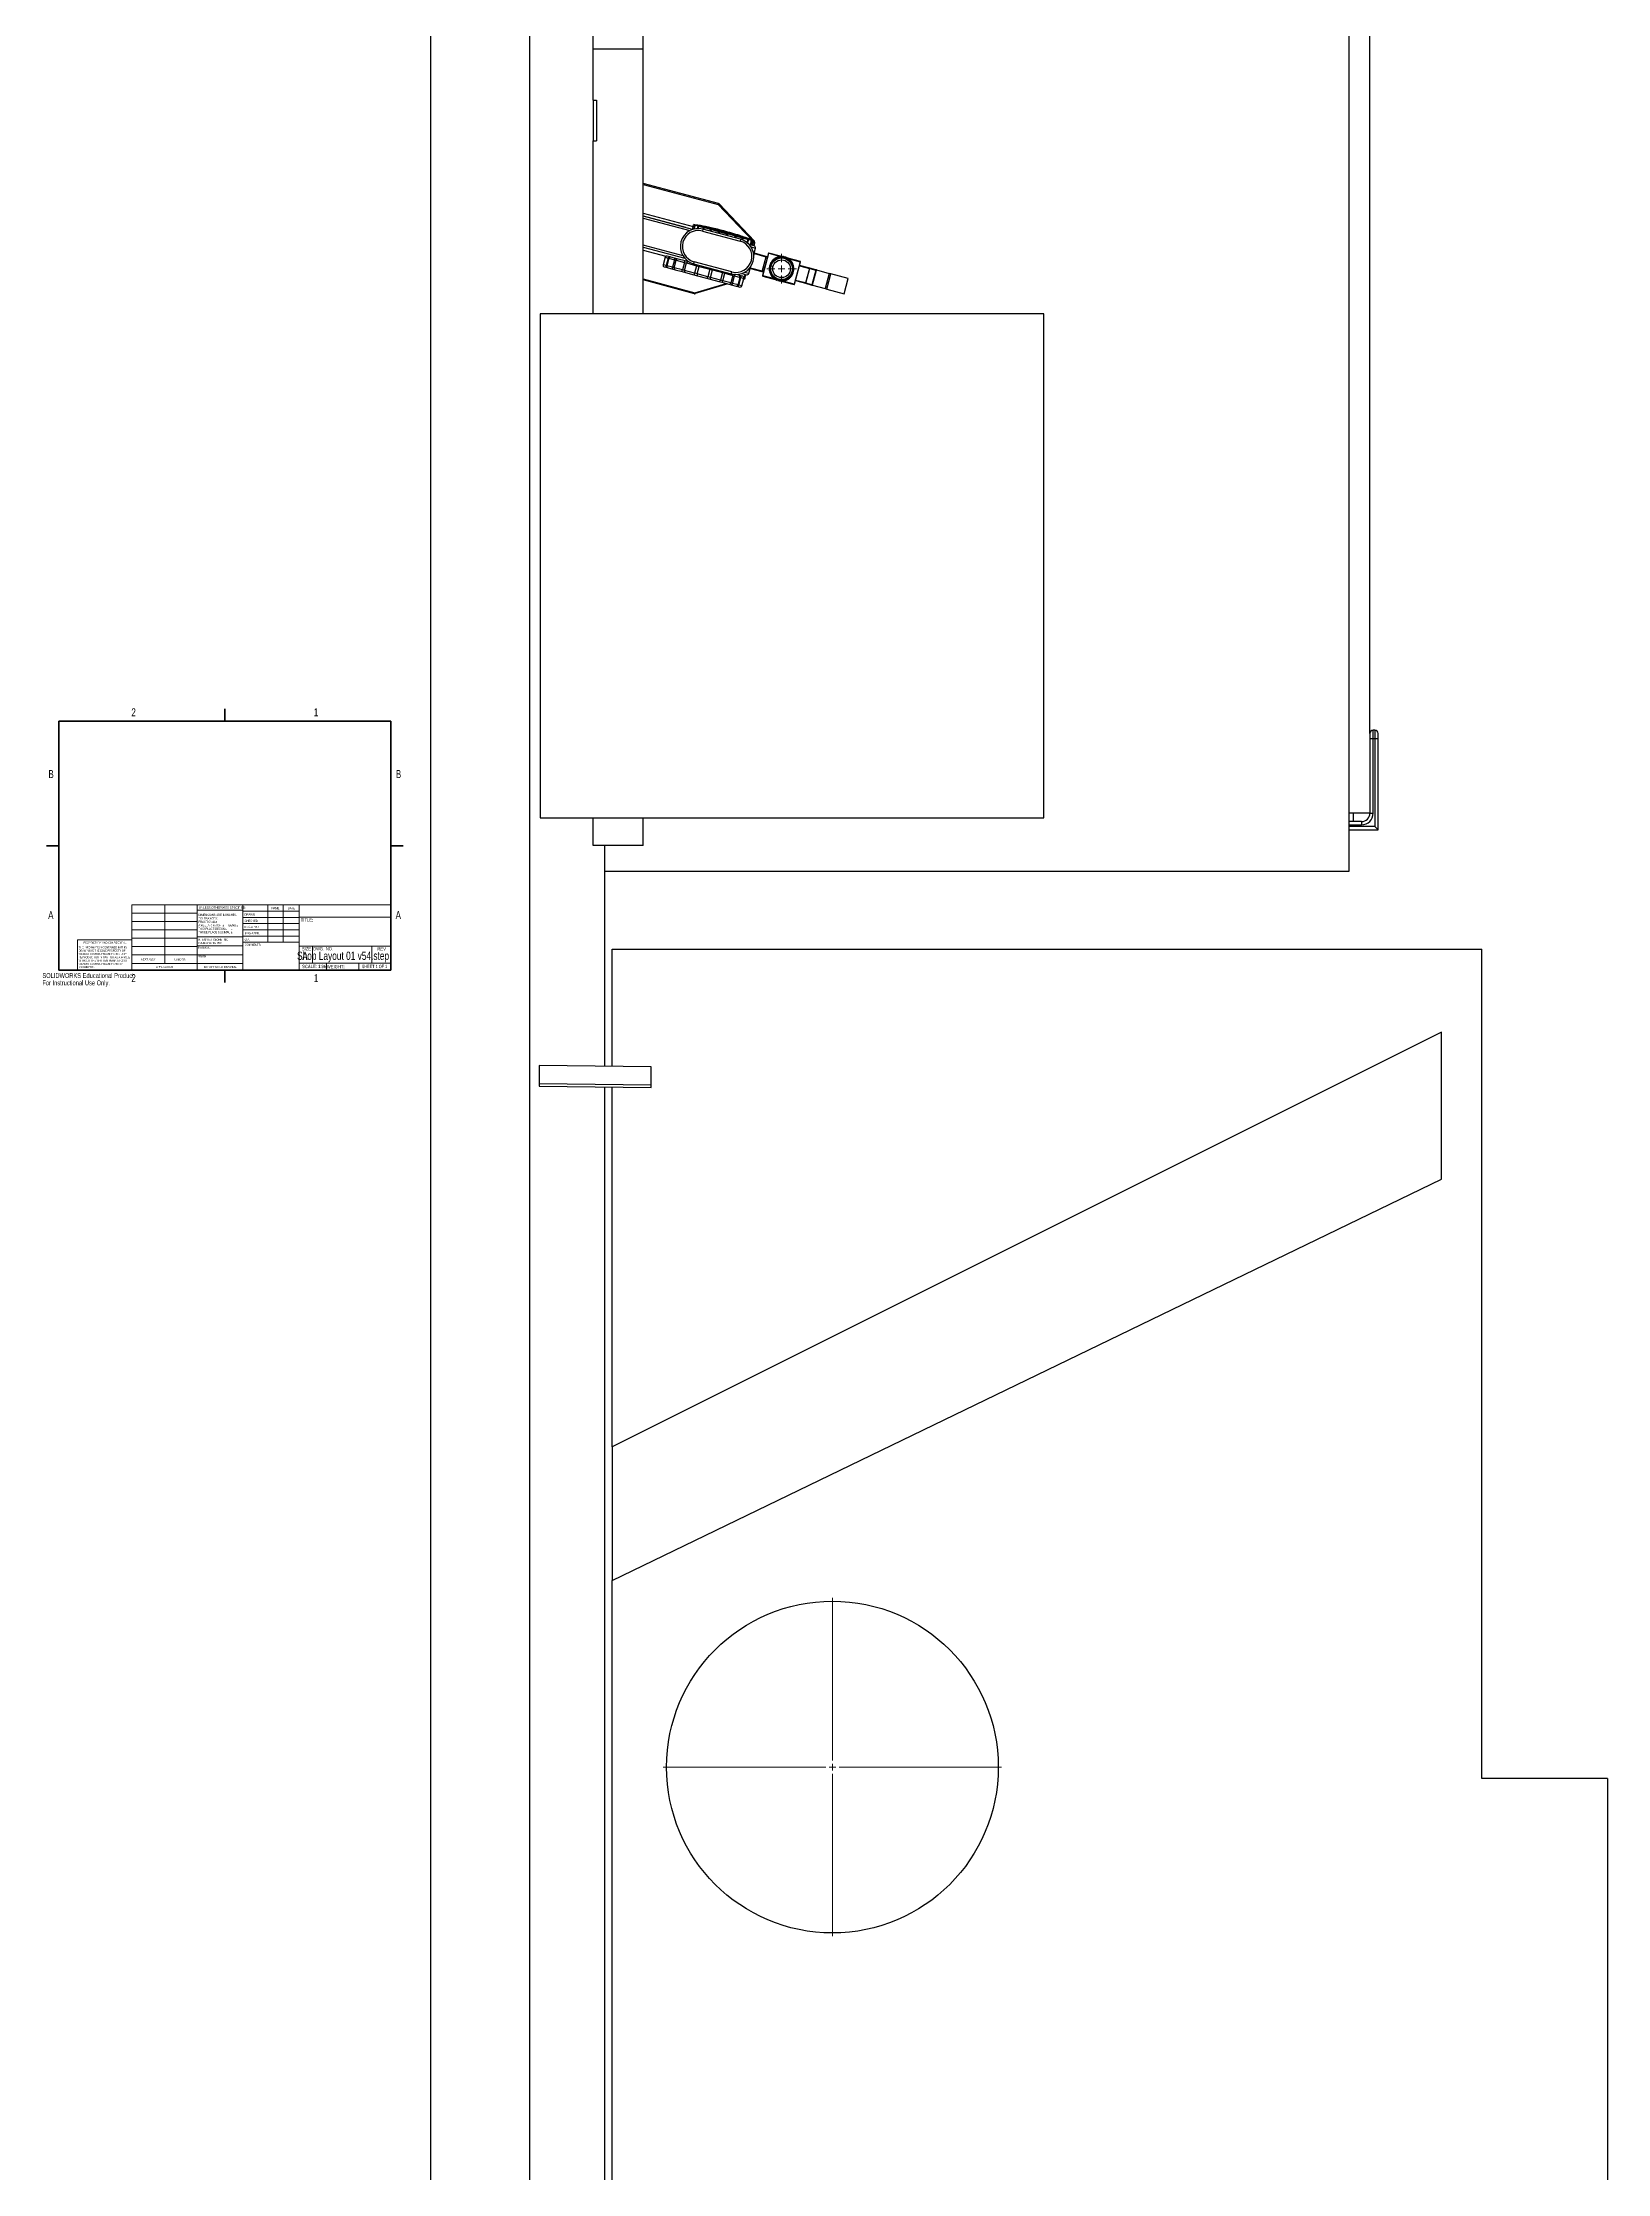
# Model space of a CAD drawing. Header units: inches. Extents: x -131 to 138, y -123 to 133.
# Drawn here: x 0 to 47.2, y -35.8 to 28.5 of the extents above; entities that cross this region are included whole.
import ezdxf

# ---------------------------------------------------------------- set-up
doc = ezdxf.new("R2010")
doc.units = ezdxf.units.IN
doc.header["$MEASUREMENT"] = 0
doc.styles.add('SLDTEXTSTYLE0', font='TXT', dxfattribs={"width": 0.75})
doc.styles.add('SLDTEXTSTYLE1', font='TXT', dxfattribs={"width": 0.6875})
doc.styles.add('SLDTEXTSTYLE2', font='TXT', dxfattribs={"width": 0.694444})
doc.styles.add('SLDTEXTSTYLE3', font='TXT', dxfattribs={"width": 0.7})

# ---------------------------------------------------------------- blocks, each defined once
blk = doc.blocks.new('SW_NOTE_0')
at = {"color": 0, "linetype": 'Continuous', "lineweight": 0, "char_height": 0.06, "attachment_point": 1, "style": 'SLDTEXTSTYLE0'}
for s, insert in [('INTERPRET GEOMETRIC', (0, 0.077)), ('TOLERANCING PER:', (0, -0.022))]:
    blk.add_mtext(s, dxfattribs=dict(at, insert=insert))
blk = doc.blocks.new('SW_NOTE_0_1')
at = {"color": 0, "linetype": 'Continuous', "lineweight": 0, "char_height": 0.065, "attachment_point": 1, "style": 'SLDTEXTSTYLE0'}
for s, insert in [('DIMENSIONS ARE IN INCHES', (0, 0.084)), ('ANGULAR: MACH', (0, -0.229)), ('TOLERANCES:', (0, -0.021)), ('TWO PLACE DECIMAL', (0, -0.334)), ('THREE PLACE DECIMAL', (0, -0.438)), ('FRACTIONAL', (0, -0.125)), ('%%p', (0.518, -0.125)), ('%%p', (0.723, -0.229)), ('BEND', (0.907, -0.229)), ('%%p', (0.974, -0.438)), ('%%p', (0.979, -0.334)), ('%%p', (1.148, -0.229))]:
    blk.add_mtext(s, dxfattribs=dict(at, insert=insert))
blk = doc.blocks.new('SW_NOTE_0_2')
at = {"color": 0, "linetype": 'Continuous', "lineweight": 0, "char_height": 0.06, "attachment_point": 1, "style": 'SLDTEXTSTYLE0'}
for s, insert in [('THE INFORMATION CONTAINED IN THIS', (0, 0.077)), ('WITHOUT THE WRITTEN PERMISSION OF', (0, -0.32)), ('<INSERT COMPANY NAME HERE>.  ANY', (0, -0.121)), ('<INSERT COMPANY NAME HERE> IS', (0, -0.42)), ('DRAWING IS THE SOLE PROPERTY OF', (0, -0.022)), ('REPRODUCTION IN PART OR AS A WHOLE', (0, -0.221)), ('PROHIBITED.', (0, -0.519))]:
    blk.add_mtext(s, dxfattribs=dict(at, insert=insert))
blk = doc.blocks.new('SW_CENTERMARKSYMBOL_0')
at = {"color": 0, "linetype": 'Continuous', "lineweight": 18}
for p, q in [((0, 0.2), (0, 5.1)), ((-0.2, 0), (-5.1, 0)), ((0, 0), (-0.1, 0)), ((0, 0), (0, 0.1)), ((0, 0), (0, -0.1)), ((0, 0), (0.1, 0)), ((0.2, 0), (5.1, 0)), ((0, -0.2), (0, -5.1))]:
    blk.add_line(p, q, dxfattribs=at)
blk = doc.blocks.new('SW_CENTERMARKSYMBOL_29')
at = {"color": 0, "linetype": 'Continuous', "lineweight": 18}
for p, q in [((-0.2, 0), (-0.449, 0)), ((0, 0), (-0.1, 0)), ((0, 0.2), (0, 0.449)), ((0, 0), (0, 0.1)), ((0, 0), (0, -0.1)), ((0, 0), (0.1, 0)), ((0.2, 0), (0.449, 0)), ((0, -0.2), (0, -0.449))]:
    blk.add_line(p, q, dxfattribs=at)

msp = doc.modelspace()

# ---------------------------------------------------------------- linework, layer by layer
at = {"color": 7, "linetype": 'Continuous', "lineweight": 25}
for p, q in [((11.694, 133.479), (11.694, -122.521)), ((14.694, -119.521), (14.694, 130.479)), ((18.105, 28.259), (18.105, 52.259)), ((39.387, 3.479), (39.387, 39.479)), ((40.012, 7.629), (40.012, 35.329)), ((16.605, 28.259), (16.605, 29.649)), ((18.105, 28.259), (16.605, 28.259)), ((16.605, 26.724), (16.605, 28.259)), ((18.105, 20.277), (18.105, 28.259)), ((16.605, 26.724), (16.705, 26.724)), ((16.605, 26.724), (16.605, 25.492)), ((16.705, 26.724), (16.705, 25.492)), ((16.605, 25.492), (16.705, 25.492)), ((16.605, 20.277), (16.605, 25.492)), ((20.381, 23.603), (18.105, 24.213)), ((18.105, 23.233), (19.278, 22.919)), ((19.598, 22.825), (18.105, 23.225)), ((20.381, 23.603), (20.373, 23.574)), ((20.395, 23.595), (20.373, 23.574)), ((21.461, 22.467), (20.395, 23.595)), ((19.278, 22.919), (19.386, 22.89)), ((19.384, 22.882), (19.386, 22.89)), ((19.592, 22.826), (19.63, 22.967)), ((19.63, 22.967), (19.661, 22.958)), ((19.665, 22.96), (19.633, 22.969)), ((19.671, 22.957), (19.639, 22.837)), ((19.665, 22.96), (19.663, 22.959)), ((19.674, 22.958), (19.665, 22.96)), ((19.671, 22.957), (19.674, 22.958)), ((19.671, 22.956), (19.763, 22.931)), ((19.766, 22.933), (19.674, 22.958)), ((19.78, 22.928), (19.76, 22.853)), ((19.766, 22.933), (19.764, 22.932)), ((19.779, 22.93), (19.766, 22.933)), ((19.766, 22.93), (19.778, 22.927)), ((19.783, 22.928), (19.779, 22.93)), ((19.78, 22.928), (19.783, 22.928)), ((19.781, 22.926), (19.926, 22.887)), ((19.929, 22.889), (19.783, 22.928)), ((20.532, 22.756), (19.841, 22.941)), ((19.909, 22.834), (19.894, 22.776)), ((19.894, 22.776), (21.029, 22.472)), ((21.044, 22.53), (19.909, 22.834)), ((19.929, 22.889), (19.928, 22.888)), ((19.942, 22.886), (19.929, 22.889)), ((19.93, 22.886), (19.942, 22.883)), ((19.951, 22.884), (19.942, 22.886)), ((19.942, 22.883), (19.947, 22.881)), ((19.947, 22.881), (19.949, 22.881)), ((19.95, 22.882), (19.953, 22.883)), ((19.953, 22.883), (19.951, 22.884)), ((19.951, 22.88), (20.137, 22.831)), ((20.14, 22.833), (19.953, 22.883)), ((20.14, 22.833), (20.14, 22.831)), ((20.153, 22.829), (20.14, 22.833)), ((20.141, 22.829), (20.153, 22.826)), ((20.163, 22.827), (20.153, 22.829)), ((20.153, 22.826), (20.16, 22.825)), ((20.16, 22.825), (20.165, 22.823)), ((20.169, 22.825), (20.163, 22.827)), ((20.167, 22.824), (20.169, 22.825)), ((20.168, 22.822), (20.38, 22.765)), ((20.382, 22.768), (20.169, 22.825)), ((20.382, 22.768), (20.383, 22.766)), ((20.394, 22.765), (20.382, 22.768)), ((20.384, 22.764), (20.394, 22.762)), ((20.405, 22.762), (20.394, 22.765)), ((20.394, 22.762), (20.402, 22.76)), ((20.402, 22.76), (20.41, 22.758)), ((20.414, 22.76), (20.405, 22.762)), ((20.412, 22.759), (20.414, 22.76)), ((20.413, 22.757), (20.635, 22.697)), ((20.636, 22.7), (20.414, 22.76)), ((20.525, 22.73), (20.532, 22.756)), ((20.636, 22.7), (20.637, 22.698)), ((20.645, 22.698), (20.636, 22.7)), ((20.638, 22.696), (20.646, 22.694)), ((20.656, 22.695), (20.645, 22.698)), ((20.646, 22.694), (20.654, 22.692)), ((20.654, 22.692), (20.664, 22.689)), ((20.667, 22.692), (20.656, 22.695)), ((20.666, 22.69), (20.667, 22.692)), ((20.881, 22.634), (20.667, 22.692)), ((20.668, 22.688), (20.88, 22.631)), ((20.881, 22.634), (20.882, 22.632)), ((20.886, 22.633), (20.881, 22.634)), ((20.883, 22.631), (20.888, 22.629)), ((20.897, 22.63), (20.886, 22.633)), ((20.888, 22.629), (20.895, 22.627)), ((20.895, 22.627), (20.907, 22.624)), ((20.909, 22.627), (20.897, 22.63)), ((20.909, 22.625), (20.909, 22.627)), ((21.097, 22.577), (20.909, 22.627)), ((20.911, 22.623), (21.097, 22.573)), ((21.044, 22.53), (21.029, 22.472)), ((21.097, 22.577), (21.099, 22.574)), ((21.099, 22.576), (21.097, 22.577)), ((21.107, 22.574), (21.099, 22.576)), ((21.099, 22.573), (21.101, 22.572)), ((21.101, 22.572), (21.107, 22.571)), ((21.12, 22.57), (21.107, 22.574)), ((21.107, 22.571), (21.119, 22.568)), ((21.121, 22.568), (21.12, 22.57)), ((21.266, 22.531), (21.12, 22.57)), ((21.122, 22.567), (21.267, 22.528)), ((21.242, 22.43), (21.269, 22.529)), ((21.266, 22.531), (21.269, 22.529)), ((21.271, 22.53), (21.266, 22.531)), ((21.283, 22.527), (21.271, 22.53)), ((21.271, 22.527), (21.282, 22.524)), ((21.284, 22.525), (21.283, 22.527)), ((21.376, 22.502), (21.283, 22.527)), ((21.286, 22.523), (21.377, 22.498)), ((21.34, 22.358), (21.378, 22.499)), ((21.377, 22.498), (21.34, 22.358)), ((21.384, 22.496), (21.347, 22.356)), ((21.349, 22.356), (21.387, 22.496)), ((21.376, 22.502), (21.378, 22.5)), ((21.385, 22.499), (21.376, 22.502)), ((21.418, 22.487), (21.381, 22.347)), ((21.386, 22.497), (21.385, 22.499)), ((21.416, 22.491), (21.385, 22.499)), ((21.387, 22.496), (21.418, 22.487)), ((18.105, 22.293), (19.365, 21.955)), ((18.768, 21.988), (18.708, 21.761)), ((18.864, 21.962), (18.804, 21.735)), ((18.884, 21.957), (18.823, 21.73)), ((18.919, 21.999), (18.83, 22.023)), ((18.945, 21.992), (18.919, 21.999)), ((19.094, 21.953), (18.945, 21.992)), ((19.053, 21.911), (18.992, 21.685)), ((19.041, 21.671), (19.102, 21.898)), ((19.053, 21.911), (19.102, 21.898)), ((19.162, 21.934), (19.094, 21.953)), ((19.102, 21.898), (19.35, 21.832)), ((19.374, 21.877), (19.162, 21.934)), ((19.467, 21.853), (19.374, 21.877)), ((19.503, 21.843), (19.467, 21.853)), ((19.645, 21.849), (19.63, 21.791)), ((20.78, 21.545), (19.645, 21.849)), ((21.315, 22.365), (21.309, 22.366)), ((21.456, 22.327), (21.315, 22.365)), ((21.434, 22.426), (21.439, 22.447)), ((21.463, 22.418), (21.434, 22.426)), ((21.439, 22.447), (21.461, 22.467)), ((21.439, 22.447), (21.468, 22.439)), ((21.463, 22.418), (21.44, 22.332)), ((21.442, 22.066), (21.494, 22.261)), ((21.459, 22.095), (21.45, 22.098)), ((21.462, 22.105), (21.459, 22.095)), ((21.459, 22.095), (21.808, 22.002)), ((21.81, 22.011), (21.462, 22.105)), ((21.468, 22.439), (21.463, 22.418)), ((21.808, 22.002), (21.69, 21.563)), ((21.7, 21.56), (21.817, 21.999)), ((21.888, 22.107), (21.706, 21.432)), ((21.716, 21.429), (21.897, 22.105)), ((21.808, 22.002), (21.81, 22.011)), ((21.817, 21.999), (21.808, 22.002)), ((21.858, 21.998), (21.81, 22.011)), ((21.897, 22.105), (21.888, 22.107)), ((21.899, 22.114), (21.897, 22.105)), ((22.288, 22.01), (21.899, 22.114)), ((21.971, 21.85), (21.975, 21.827)), ((22.001, 21.864), (21.979, 21.862)), ((22, 21.887), (22.001, 21.864)), ((22.032, 21.897), (22.01, 21.898)), ((22.033, 21.92), (22.032, 21.897)), ((22.066, 21.926), (22.044, 21.929)), ((22.07, 21.949), (22.066, 21.926)), ((22.103, 21.951), (22.082, 21.957)), ((22.11, 21.973), (22.103, 21.951)), ((22.144, 21.97), (22.123, 21.979)), ((22.153, 21.991), (22.144, 21.97)), ((22.186, 21.985), (22.167, 21.996)), ((22.198, 22.004), (22.186, 21.985)), ((22.23, 21.994), (22.213, 22.007)), ((22.245, 22.012), (22.23, 21.994)), ((22.275, 21.997), (22.259, 22.013)), ((22.291, 22.013), (22.275, 21.997)), ((22.32, 21.995), (22.306, 22.013)), ((22.326, 22), (22.313, 22.003)), ((22.338, 22.009), (22.32, 21.995)), ((22.364, 21.987), (22.352, 22.006)), ((22.384, 21.999), (22.364, 21.987)), ((22.407, 21.974), (22.398, 21.994)), ((22.413, 21.977), (22.405, 21.979)), ((22.428, 21.983), (22.407, 21.974)), ((22.448, 21.956), (22.441, 21.977)), ((22.469, 21.961), (22.444, 21.968)), ((22.47, 21.962), (22.448, 21.956)), ((22.847, 21.86), (22.471, 21.961)), ((22.486, 21.932), (22.482, 21.954)), ((22.509, 21.935), (22.486, 21.932)), ((22.521, 21.904), (22.52, 21.926)), ((22.544, 21.904), (22.521, 21.904)), ((22.552, 21.872), (22.554, 21.894)), ((22.575, 21.869), (22.552, 21.872)), ((22.579, 21.836), (22.584, 21.857)), ((22.601, 21.83), (22.579, 21.836)), ((22.844, 21.851), (22.663, 21.175)), ((22.672, 21.173), (22.853, 21.849)), ((22.844, 21.851), (22.847, 21.86)), ((22.853, 21.849), (22.844, 21.851)), ((19.654, 20.889), (18.105, 21.305)), ((18.743, 21.699), (18.832, 21.675)), ((18.832, 21.675), (18.859, 21.668)), ((18.859, 21.668), (19.007, 21.628)), ((19.041, 21.671), (18.992, 21.685)), ((19.007, 21.628), (19.076, 21.61)), ((19.289, 21.605), (19.041, 21.671)), ((19.076, 21.61), (19.288, 21.553)), ((19.288, 21.553), (19.38, 21.528)), ((19.35, 21.832), (19.289, 21.605)), ((19.356, 21.587), (19.289, 21.605)), ((19.35, 21.832), (19.416, 21.814)), ((19.356, 21.587), (19.416, 21.814)), ((19.66, 21.506), (19.356, 21.587)), ((19.38, 21.528), (19.64, 21.459)), ((19.416, 21.814), (19.72, 21.733)), ((19.63, 21.791), (20.765, 21.487)), ((19.64, 21.459), (19.746, 21.43)), ((19.72, 21.733), (19.66, 21.506)), ((19.735, 21.485), (19.66, 21.506)), ((19.72, 21.733), (19.796, 21.712)), ((19.735, 21.485), (19.796, 21.712)), ((20.059, 21.399), (19.735, 21.485)), ((19.746, 21.43), (20.022, 21.356)), ((19.796, 21.712), (20.12, 21.626)), ((20.022, 21.356), (20.128, 21.328)), ((20.12, 21.626), (20.059, 21.399)), ((20.135, 21.378), (20.059, 21.399)), ((20.12, 21.626), (20.195, 21.605)), ((20.128, 21.328), (20.388, 21.258)), ((20.135, 21.378), (20.195, 21.605)), ((20.439, 21.297), (20.135, 21.378)), ((20.195, 21.605), (20.499, 21.524)), ((20.388, 21.258), (20.48, 21.234)), ((20.499, 21.524), (20.439, 21.297)), ((20.505, 21.279), (20.439, 21.297)), ((20.48, 21.234), (20.693, 21.177)), ((20.499, 21.524), (20.566, 21.506)), ((20.505, 21.279), (20.566, 21.506)), ((20.753, 21.213), (20.505, 21.279)), ((20.566, 21.506), (20.814, 21.44)), ((20.814, 21.44), (20.753, 21.213)), ((20.802, 21.199), (20.753, 21.213)), ((20.765, 21.487), (20.78, 21.545)), ((20.802, 21.199), (20.863, 21.426)), ((20.814, 21.44), (20.863, 21.426)), ((20.996, 21.443), (20.9, 21.469)), ((20.971, 21.154), (21.032, 21.381)), ((20.99, 21.149), (21.051, 21.376)), ((21.023, 21.436), (20.996, 21.443)), ((21.112, 21.412), (21.023, 21.436)), ((21.076, 21.496), (21.082, 21.495)), ((21.082, 21.495), (21.223, 21.457)), ((21.087, 21.123), (21.147, 21.35)), ((21.157, 21.333), (21.142, 21.328)), ((21.149, 21.362), (21.178, 21.354)), ((21.183, 21.375), (21.154, 21.383)), ((21.178, 21.354), (21.183, 21.375)), ((21.183, 21.375), (21.206, 21.461)), ((21.289, 21.495), (21.341, 21.69)), ((21.332, 21.659), (21.342, 21.656)), ((21.342, 21.656), (21.339, 21.647)), ((21.339, 21.647), (21.688, 21.553)), ((21.69, 21.563), (21.342, 21.656)), ((21.688, 21.553), (21.69, 21.563)), ((21.688, 21.553), (21.736, 21.541)), ((21.69, 21.563), (21.7, 21.56)), ((21.706, 21.432), (21.716, 21.429)), ((21.716, 21.429), (21.713, 21.42)), ((21.713, 21.42), (22.089, 21.319)), ((21.923, 21.657), (21.907, 21.643)), ((21.907, 21.628), (21.924, 21.612)), ((21.908, 21.675), (21.923, 21.657)), ((21.924, 21.612), (21.909, 21.596)), ((21.928, 21.702), (21.91, 21.689)), ((21.911, 21.581), (21.93, 21.568)), ((21.916, 21.721), (21.928, 21.702)), ((21.93, 21.568), (21.918, 21.55)), ((21.938, 21.745), (21.919, 21.735)), ((21.921, 21.536), (21.942, 21.525)), ((21.929, 21.766), (21.938, 21.745)), ((21.942, 21.525), (21.932, 21.505)), ((21.954, 21.787), (21.934, 21.78)), ((21.937, 21.492), (21.959, 21.483)), ((21.947, 21.809), (21.954, 21.787)), ((21.949, 21.729), (21.958, 21.726)), ((21.959, 21.483), (21.952, 21.462)), ((21.975, 21.827), (21.954, 21.822)), ((21.959, 21.45), (21.981, 21.444)), ((21.96, 21.726), (21.965, 21.724)), ((21.965, 21.724), (22.021, 21.709)), ((21.981, 21.444), (21.976, 21.423)), ((21.985, 21.411), (22.008, 21.408)), ((22.008, 21.408), (22.006, 21.386)), ((22.016, 21.376), (22.039, 21.376)), ((22.039, 21.376), (22.04, 21.354)), ((22.051, 21.345), (22.074, 21.348)), ((22.074, 21.348), (22.078, 21.326)), ((22.09, 21.319), (22.112, 21.324)), ((22.091, 21.319), (22.116, 21.312)), ((22.112, 21.324), (22.119, 21.303)), ((22.132, 21.297), (22.153, 21.306)), ((22.147, 21.303), (22.155, 21.301)), ((22.153, 21.306), (22.162, 21.286)), ((22.176, 21.281), (22.196, 21.293)), ((22.193, 21.291), (22.198, 21.29)), ((22.196, 21.293), (22.207, 21.274)), ((22.222, 21.271), (22.24, 21.285)), ((22.234, 21.28), (22.247, 21.277)), ((22.24, 21.285), (22.254, 21.268)), ((22.268, 21.267), (22.285, 21.283)), ((22.272, 21.27), (22.661, 21.166)), ((22.285, 21.283), (22.301, 21.267)), ((22.315, 21.268), (22.33, 21.286)), ((22.33, 21.286), (22.347, 21.273)), ((22.362, 21.276), (22.374, 21.295)), ((22.374, 21.295), (22.393, 21.284)), ((22.407, 21.289), (22.416, 21.31)), ((22.416, 21.31), (22.437, 21.301)), ((22.45, 21.307), (22.457, 21.329)), ((22.457, 21.329), (22.478, 21.323)), ((22.49, 21.331), (22.494, 21.354)), ((22.494, 21.354), (22.516, 21.351)), ((22.527, 21.36), (22.528, 21.383)), ((22.528, 21.383), (22.55, 21.383)), ((22.559, 21.416), (22.581, 21.418)), ((22.56, 21.393), (22.559, 21.416)), ((22.585, 21.453), (22.606, 21.458)), ((22.589, 21.43), (22.585, 21.453)), ((22.601, 21.797), (22.608, 21.818)), ((22.623, 21.789), (22.601, 21.797)), ((22.606, 21.493), (22.626, 21.5)), ((22.613, 21.471), (22.606, 21.493)), ((22.617, 21.55), (22.611, 21.551)), ((22.618, 21.755), (22.628, 21.775)), ((22.638, 21.744), (22.618, 21.755)), ((22.621, 21.535), (22.641, 21.545)), ((22.631, 21.514), (22.621, 21.535)), ((22.63, 21.712), (22.642, 21.73)), ((22.649, 21.699), (22.63, 21.712)), ((22.632, 21.578), (22.65, 21.591)), ((22.644, 21.559), (22.632, 21.578)), ((22.636, 21.668), (22.651, 21.684)), ((22.653, 21.652), (22.636, 21.668)), ((22.637, 21.623), (22.653, 21.637)), ((22.652, 21.605), (22.637, 21.623)), ((22.702, 21.282), (23.001, 21.201)), ((23.133, 21.657), (22.824, 21.739)), ((23.001, 21.201), (23.004, 21.211)), ((23.001, 21.201), (23.195, 21.15)), ((23.122, 21.65), (23.004, 21.211)), ((23.004, 21.211), (23.013, 21.208)), ((23.013, 21.208), (23.133, 21.657)), ((23.122, 21.65), (23.133, 21.657)), ((23.317, 21.607), (23.133, 21.657)), ((23.315, 21.598), (23.197, 21.159)), ((23.206, 21.156), (23.324, 21.596)), ((23.216, 21.154), (23.333, 21.593)), ((23.315, 21.598), (23.317, 21.607)), ((23.324, 21.596), (23.315, 21.598)), ((23.333, 21.593), (23.324, 21.596)), ((23.333, 21.603), (23.717, 21.5)), ((23.717, 21.5), (23.594, 21.043)), ((23.644, 21.029), (23.767, 21.487)), ((23.767, 21.487), (23.717, 21.5)), ((24.292, 21.346), (23.767, 21.487)), ((24.17, 20.888), (24.292, 21.346)), ((19.654, 20.889), (19.662, 20.918)), ((19.671, 20.89), (19.662, 20.918)), ((20.661, 21.185), (19.671, 20.89)), ((20.693, 21.177), (20.761, 21.158)), ((20.761, 21.158), (20.91, 21.119)), ((20.91, 21.119), (20.936, 21.111)), ((20.936, 21.111), (21.025, 21.088)), ((22.661, 21.166), (22.663, 21.175)), ((22.663, 21.175), (22.672, 21.173)), ((23.195, 21.15), (23.197, 21.159)), ((23.197, 21.159), (23.206, 21.156)), ((23.216, 21.154), (23.206, 21.156)), ((23.211, 21.145), (23.594, 21.043)), ((23.594, 21.043), (23.644, 21.029)), ((23.644, 21.029), (24.169, 20.889)), ((30.187, 20.277), (15, 20.277)), ((15, 20.277), (15, 5.09)), ((30.187, 5.09), (30.187, 20.277)), ((5.5, 8.375), (5.5, 8)), ((5.5, 8), (5.5, 8.375)), ((40.112, 7.479), (40.112, 7.729)), ((40.162, 7.729), (40.112, 7.729)), ((40.162, 7.729), (40.162, 7.479)), ((40.012, 7.629), (40.012, 7.479)), ((40.012, 7.479), (40.112, 7.479)), ((40.012, 7.479), (40.012, 5.229)), ((40.112, 7.479), (40.162, 7.479)), ((40.112, 5.229), (40.112, 7.479)), ((40.162, 7.479), (40.262, 7.479)), ((40.162, 7.479), (40.162, 4.829)), ((40.262, 7.479), (40.262, 7.629)), ((40.262, 4.729), (40.262, 7.479)), ((40.012, 5.229), (39.387, 5.229)), ((39.512, 5.229), (39.512, 4.979)), ((40.012, 5.229), (40.112, 5.229)), ((15, 5.09), (30.187, 5.09)), ((16.605, 4.259), (16.605, 5.09)), ((18.105, 4.259), (18.105, 5.09)), ((39.762, 4.979), (39.387, 4.979)), ((39.387, 4.729), (40.262, 4.729)), ((39.762, 4.979), (39.762, 4.879)), ((40.262, 4.729), (40.162, 4.829)), ((0.125, 4.25), (0.5, 4.25)), ((0.5, 4.25), (0.125, 4.25)), ((10.875, 4.25), (10.5, 4.25)), ((10.5, 4.25), (10.875, 4.25)), ((18.105, 4.259), (16.605, 4.259)), ((16.944, 4.259), (16.944, -2.401)), ((16.944, 3.479), (39.387, 3.479)), ((17.172, -2.404), (17.172, 1.132)), ((17.172, 1.132), (43.386, 1.132)), ((43.386, -23.861), (43.386, 1.132)), ((5.5, 0.125), (5.5, 0.5)), ((5.5, 0.5), (5.5, 0.125)), ((42.172, -1.368), (17.172, -13.868)), ((42.172, -5.797), (42.172, -1.368)), ((18.347, -2.417), (14.975, -2.378)), ((14.975, -2.378), (14.975, -2.926)), ((18.347, -2.966), (18.347, -2.417)), ((14.975, -2.926), (14.975, -2.998)), ((18.347, -2.966), (14.975, -2.926)), ((14.975, -2.998), (18.347, -3.038)), ((16.944, -3.021), (16.944, -119.521)), ((17.172, -13.868), (17.172, -3.024)), ((18.347, -3.038), (18.347, -2.966)), ((17.172, -17.895), (42.172, -5.797)), ((17.172, -13.868), (17.172, -17.895)), ((17.172, -38.868), (17.172, -17.895)), ((47.172, -23.861), (43.386, -23.861)), ((47.172, -23.861), (47.172, -38.868))]:
    msp.add_line(p, q, dxfattribs=at)
at = {"color": 8, "linetype": 'Continuous', "lineweight": 25}
for p, q in [((18.105, 24.182), (20.373, 23.574)), ((18.105, 23.318), (19.615, 22.913)), ((18.105, 23.169), (19.518, 22.791)), ((20.373, 23.574), (21.391, 22.498)), ((19.276, 22.911), (19.278, 22.919)), ((19.661, 22.958), (19.628, 22.834)), ((19.631, 22.835), (19.664, 22.957)), ((19.639, 22.837), (19.671, 22.956)), ((19.664, 22.957), (19.671, 22.956)), ((19.763, 22.931), (19.742, 22.852)), ((19.745, 22.852), (19.766, 22.93)), ((19.778, 22.927), (19.758, 22.853)), ((19.761, 22.853), (19.781, 22.926)), ((19.778, 22.927), (19.78, 22.926)), ((19.926, 22.887), (19.911, 22.834)), ((19.915, 22.833), (19.93, 22.886)), ((19.942, 22.883), (19.927, 22.829)), ((19.933, 22.828), (19.947, 22.881)), ((19.949, 22.881), (19.935, 22.827)), ((19.937, 22.827), (19.951, 22.88)), ((20.137, 22.831), (20.123, 22.777)), ((20.127, 22.776), (20.141, 22.829)), ((20.153, 22.826), (20.139, 22.773)), ((20.146, 22.771), (20.16, 22.825)), ((20.165, 22.823), (20.151, 22.77)), ((20.154, 22.769), (20.168, 22.822)), ((20.38, 22.765), (20.366, 22.712)), ((20.37, 22.711), (20.384, 22.764)), ((20.394, 22.762), (20.38, 22.708)), ((20.388, 22.706), (20.402, 22.76)), ((20.41, 22.758), (20.396, 22.704)), ((20.399, 22.703), (20.413, 22.757)), ((21.223, 22.57), (20.532, 22.756)), ((20.635, 22.697), (20.62, 22.644)), ((20.624, 22.643), (20.638, 22.696)), ((20.646, 22.694), (20.632, 22.641)), ((20.639, 22.639), (20.654, 22.692)), ((20.664, 22.689), (20.65, 22.636)), ((20.654, 22.635), (20.668, 22.688)), ((20.88, 22.631), (20.866, 22.578)), ((20.869, 22.577), (20.883, 22.631)), ((20.888, 22.629), (20.874, 22.576)), ((20.881, 22.574), (20.895, 22.627)), ((20.907, 22.624), (20.892, 22.571)), ((20.897, 22.57), (20.911, 22.623)), ((21.097, 22.573), (21.082, 22.519)), ((21.084, 22.518), (21.099, 22.573)), ((21.101, 22.572), (21.086, 22.517)), ((21.092, 22.515), (21.107, 22.571)), ((21.119, 22.568), (21.103, 22.511)), ((21.107, 22.509), (21.122, 22.567)), ((21.267, 22.528), (21.241, 22.431)), ((21.244, 22.428), (21.271, 22.527)), ((21.282, 22.524), (21.254, 22.42)), ((21.257, 22.418), (21.286, 22.523)), ((21.268, 22.528), (21.271, 22.527)), ((21.378, 22.498), (21.384, 22.496)), ((19.313, 22.025), (18.105, 22.348)), ((18.105, 22.2), (18.789, 22.016)), ((18.768, 21.988), (18.864, 21.962)), ((18.864, 21.962), (18.884, 21.957)), ((18.884, 21.957), (19.053, 21.911)), ((21.314, 22.361), (21.315, 22.365)), ((21.362, 22.297), (21.494, 22.261)), ((21.404, 22.434), (21.434, 22.426)), ((21.411, 22.339), (21.434, 22.426)), ((21.415, 22.473), (21.439, 22.447)), ((21.444, 22.037), (21.459, 22.095)), ((21.817, 21.999), (21.856, 21.989)), ((21.897, 22.105), (22.245, 22.012)), ((22.266, 22.006), (22.28, 22.002)), ((22.447, 21.957), (22.451, 21.957)), ((22.483, 21.948), (22.844, 21.851)), ((18.105, 21.336), (19.662, 20.918)), ((18.804, 21.735), (18.708, 21.761)), ((18.823, 21.73), (18.804, 21.735)), ((18.992, 21.685), (18.823, 21.73)), ((19.662, 20.918), (20.606, 21.2)), ((20.971, 21.154), (20.802, 21.199)), ((20.863, 21.426), (21.032, 21.381)), ((21.032, 21.381), (21.051, 21.376)), ((21.051, 21.376), (21.147, 21.35)), ((21.083, 21.499), (21.082, 21.495)), ((21.144, 21.385), (21.154, 21.383)), ((21.154, 21.383), (21.149, 21.363)), ((21.149, 21.361), (21.157, 21.333)), ((21.177, 21.469), (21.154, 21.383)), ((21.289, 21.495), (21.156, 21.531)), ((21.342, 21.656), (21.357, 21.714)), ((21.738, 21.55), (21.7, 21.56)), ((22.077, 21.332), (21.716, 21.429)), ((22.113, 21.323), (22.109, 21.324)), ((22.294, 21.274), (22.28, 21.278)), ((22.663, 21.175), (22.315, 21.268)), ((23.004, 21.211), (22.704, 21.291)), ((22.822, 21.73), (23.122, 21.65)), ((23.197, 21.159), (23.013, 21.208)), ((23.131, 21.647), (23.315, 21.598)), ((20.99, 21.149), (20.971, 21.154)), ((21.087, 21.123), (20.99, 21.149)), ((39.387, 4.879), (39.762, 4.879)), ((40.162, 4.829), (39.387, 4.829))]:
    msp.add_line(p, q, dxfattribs=at)
at = {"color": 7, "linetype": 'Continuous', "lineweight": 50}
for p, q in [((0.5, 0.5), (0.5, 8)), ((0.5, 8), (10.5, 8)), ((10.5, 8), (10.5, 0.5)), ((10.5, 0.5), (0.5, 0.5))]:
    msp.add_line(p, q, dxfattribs=at)
at = {"color": 7, "linetype": 'Continuous', "lineweight": 18}
for p, q in [((2.691, 2.464), (10.5, 2.464)), ((2.691, 0.5), (2.691, 2.464)), ((2.691, 2.214), (4.668, 2.214)), ((2.691, 1.964), (4.668, 1.964)), ((3.689, 2.464), (3.689, 0.696)), ((4.668, 0.5), (4.668, 2.464)), ((6.045, 2.31), (4.668, 2.31)), ((6.045, 2.464), (6.045, 0.5)), ((6.045, 2.277), (7.741, 2.277)), ((6.045, 2.089), (7.741, 2.089)), ((6.794, 2.464), (6.794, 1.339)), ((7.262, 2.464), (7.262, 1.339)), ((7.741, 2.464), (7.741, 0.5)), ((7.741, 2.097), (10.5, 2.097)), ((1.054, 0.5), (1.054, 1.414)), ((2.691, 1.414), (1.054, 1.414)), ((2.691, 1.714), (4.668, 1.714)), ((2.691, 1.464), (4.668, 1.464)), ((4.668, 1.504), (6.05, 1.504)), ((6.045, 1.902), (7.741, 1.902)), ((7.741, 1.714), (6.045, 1.714)), ((7.741, 1.527), (6.045, 1.527)), ((7.741, 1.339), (6.05, 1.339)), ((2.691, 1.214), (4.668, 1.214)), ((2.691, 0.964), (4.668, 0.964)), ((2.691, 0.696), (6.045, 0.696)), ((4.668, 1.234), (6.05, 1.234)), ((4.668, 0.964), (6.045, 0.964)), ((7.741, 1.22), (10.5, 1.22)), ((7.741, 0.713), (10.5, 0.713)), ((8.137, 1.22), (8.137, 0.713)), ((8.564, 0.713), (8.564, 0.5)), ((9.536, 0.713), (9.536, 0.5)), ((9.928, 1.22), (9.928, 0.713))]:
    msp.add_line(p, q, dxfattribs=at)
at = {"color": 7, "linetype": 'Continuous', "lineweight": 25, "flags": 128}
for points in [[(19.778, 22.927), (19.778, 22.928), (19.778, 22.928), (19.778, 22.929), (19.778, 22.929), (19.779, 22.929), (19.779, 22.929), (19.779, 22.93), (19.779, 22.93)], [(20.153, 22.826), (20.153, 22.827), (20.153, 22.827), (20.153, 22.828), (20.153, 22.828), (20.153, 22.829), (20.153, 22.829), (20.153, 22.829), (20.153, 22.829)], [(20.394, 22.762), (20.395, 22.762), (20.395, 22.763), (20.395, 22.763), (20.395, 22.764), (20.394, 22.764), (20.394, 22.765), (20.394, 22.765), (20.394, 22.765)], [(20.654, 22.692), (20.654, 22.693), (20.654, 22.693), (20.654, 22.694), (20.655, 22.694), (20.655, 22.694), (20.655, 22.695), (20.656, 22.695), (20.656, 22.695)], [(20.895, 22.627), (20.895, 22.628), (20.896, 22.629), (20.896, 22.629), (20.896, 22.629), (20.896, 22.63), (20.896, 22.63), (20.897, 22.63), (20.897, 22.63)], [(21.271, 22.527), (21.271, 22.527), (21.271, 22.528), (21.271, 22.529), (21.271, 22.529), (21.271, 22.529), (21.271, 22.53), (21.271, 22.53), (21.271, 22.53)]]:
    msp.add_lwpolyline(points, dxfattribs=at)
at = {"color": 7, "linetype": 'Continuous', "lineweight": 25}
for centre, radius in [((22.28, 21.64), 0.349), ((22.28, 21.64), 0.333), ((22.28, 21.64), 0.331), ((22.28, 21.64), 0.326), ((22.28, 21.64), 0.268), ((23.813, -23.521), 5)]:
    msp.add_circle(centre, radius, dxfattribs=at)
for centre, radius, start, end in [((20.373, 23.574), 0.03, 43.39138, 75), ((19.769, 22.313), 0.54, 75, 255), ((19.769, 22.313), 0.48, 75, 255), ((19.633, 22.966), 0.003, 75, 165), ((19.633, 22.966), 0.003, 75.00508, 165.00508), ((19.628, 21.76), 1.2, 79.81924, 88.06), ((20.048, 22.855), 0.11, 163.8302, 165.38988), ((19.95, 22.881), 0.00298, 75.3236, 165.31999), ((20.163, 22.824), 0.00287, 77.93571, 167.66184), ((20.405, 22.759), 0.00271, 84.23894, 171.92781), ((20.644, 22.695), 0.00271, 338.07219, 65.76106), ((20.905, 22.009), 0.54, 255, 75), ((20.886, 22.63), 0.00287, 342.33816, 72.06429), ((21.098, 22.573), 0.00298, 344.68001, 74.6764), ((21, 22.6), 0.11, 344.61012, 346.1698), ((20.816, 21.442), 1.2, 61.94, 70.18076), ((18.817, 21.975), 0.0503, 75, 165), ((18.932, 21.944), 0.0503, 75, 165), ((20.905, 22.009), 0.48, 255, 75), ((21.459, 22.095), 0.0096, 75, 165), ((21.442, 22.275), 0.054, 345, 75), ((21.439, 22.447), 0.03, 345, 43.39138), ((21.808, 22.002), 0.0096, 345, 75), ((21.897, 22.105), 0.0096, 75, 165), ((22.28, 21.64), 0.342, 345, 165), ((22.28, 21.64), 0.373, 143.60412, 145.83588), ((22.28, 21.64), 0.373, 136.40412, 138.63588), ((22.28, 21.64), 0.373, 129.20412, 131.43588), ((22.28, 21.64), 0.373, 122.00412, 124.23588), ((22.28, 21.64), 0.373, 114.80412, 117.03588), ((22.28, 21.64), 0.373, 107.60412, 109.83588), ((22.28, 21.64), 0.373, 100.40412, 102.63588), ((22.28, 21.64), 0.373, 93.20412, 95.43588), ((22.28, 21.64), 0.373, 86.00412, 88.23588), ((22.28, 21.64), 0.373, 78.80412, 81.03588), ((22.28, 21.64), 0.373, 71.60412, 73.83588), ((22.28, 21.64), 0.373, 64.40412, 66.63588), ((22.28, 21.64), 0.373, 57.20412, 59.43588), ((22.28, 21.64), 0.373, 50.00412, 52.23588), ((22.28, 21.64), 0.373, 42.80412, 45.03588), ((22.28, 21.64), 0.373, 35.60412, 37.83588), ((22.844, 21.851), 0.0096, 345, 75), ((18.756, 21.748), 0.0503, 165, 255), ((18.872, 21.717), 0.0503, 165, 255), ((20.983, 21.394), 0.0503, 345, 75), ((21.099, 21.363), 0.0503, 345, 75), ((21.149, 21.362), 0.03, 286.60862, 345), ((21.237, 21.509), 0.054, 255, 345), ((21.342, 21.656), 0.0096, 165, 255), ((21.69, 21.563), 0.0096, 255, 345), ((21.716, 21.429), 0.0096, 165, 255), ((22.28, 21.64), 0.373, 179.60412, 181.83588), ((22.28, 21.64), 0.373, 172.40412, 174.63588), ((22.28, 21.64), 0.373, 186.80412, 189.03588), ((22.28, 21.64), 0.373, 165.20412, 167.43588), ((22.28, 21.64), 0.373, 194.00412, 196.23588), ((22.28, 21.64), 0.373, 158.00412, 160.23588), ((22.28, 21.64), 0.373, 201.20412, 203.43588), ((22.28, 21.64), 0.342, 165, 345), ((22.28, 21.64), 0.373, 150.80412, 153.03588), ((22.28, 21.64), 0.373, 208.40412, 210.63588), ((22.28, 21.64), 0.373, 215.60412, 217.83588), ((22.28, 21.64), 0.373, 222.80412, 225.03588), ((22.28, 21.64), 0.373, 230.00412, 232.23588), ((22.28, 21.64), 0.373, 237.20412, 239.43588), ((22.28, 21.64), 0.373, 244.40412, 246.63588), ((22.28, 21.64), 0.373, 251.60412, 253.83588), ((22.28, 21.64), 0.373, 258.80412, 261.03588), ((22.28, 21.64), 0.373, 266.00412, 268.23588), ((22.28, 21.64), 0.373, 273.20412, 275.43588), ((22.28, 21.64), 0.373, 280.40412, 282.63588), ((22.28, 21.64), 0.373, 287.60412, 289.83588), ((22.28, 21.64), 0.373, 294.80412, 297.03588), ((22.28, 21.64), 0.373, 302.00412, 304.23588), ((22.28, 21.64), 0.373, 309.20412, 311.43588), ((22.28, 21.64), 0.373, 316.40412, 318.63588), ((22.28, 21.64), 0.373, 323.60412, 325.83588), ((22.28, 21.64), 0.373, 28.40412, 30.63588), ((22.28, 21.64), 0.373, 330.80412, 333.03588), ((22.28, 21.64), 0.373, 21.20412, 23.43588), ((22.28, 21.64), 0.373, 338.00412, 340.23588), ((22.28, 21.64), 0.373, 14.00412, 16.23588), ((22.28, 21.64), 0.373, 345.20412, 347.43588), ((22.28, 21.64), 0.373, 6.80412, 9.03588), ((22.28, 21.64), 0.373, 352.40412, 354.63588), ((22.28, 21.64), 0.373, 359.60412, 1.83588), ((23.004, 21.211), 0.0096, 255, 345), ((23.315, 21.598), 0.0096, 345, 75), ((23.315, 21.598), 0.0192, 345, 15), ((19.662, 20.918), 0.03, 255, 286.60862), ((20.923, 21.167), 0.0503, 255, 345), ((21.038, 21.136), 0.0503, 255, 345), ((22.663, 21.175), 0.0096, 255, 345), ((23.197, 21.159), 0.0096, 255, 345), ((23.197, 21.159), 0.0192, 315, 345), ((40.112, 7.629), 0.1, 90, 180), ((40.162, 7.629), 0.1, 0, 90), ((39.762, 5.229), 0.35, 270, 0), ((39.762, 5.229), 0.25, 270, 0)]:
    msp.add_arc(centre, radius, start, end, dxfattribs=at)
for centre, major_axis, ratio, start_param, end_param in [((20.517, 22.702), (-0.958, 0.257), 0.080945, 4.712389, 5.518153), ((24.289, 21.337), (0.0161, -0.0043), 0.57735, 1.525732, 1.570796), ((24.172, 20.898), (0.0161, -0.0043), 0.57735, 4.712389, 4.757453)]:
    msp.add_ellipse(centre, major_axis=major_axis, ratio=ratio, start_param=start_param, end_param=end_param, dxfattribs=at)
for points in [[(19.663, 22.959), (19.662, 22.959), (19.662, 22.959), (19.661, 22.958)], [(19.663, 22.959), (19.663, 22.959), (19.663, 22.958), (19.664, 22.957)], [(19.764, 22.932), (19.764, 22.932), (19.763, 22.931), (19.763, 22.931)], [(19.764, 22.932), (19.765, 22.931), (19.765, 22.931), (19.766, 22.93)], [(19.781, 22.926), (19.781, 22.927), (19.78, 22.927), (19.78, 22.928)], [(19.928, 22.888), (19.927, 22.888), (19.926, 22.888), (19.926, 22.887)], [(19.928, 22.888), (19.928, 22.888), (19.929, 22.887), (19.93, 22.886)], [(19.949, 22.881), (19.949, 22.881), (19.95, 22.882), (19.95, 22.882)], [(19.951, 22.88), (19.951, 22.881), (19.95, 22.882), (19.95, 22.882)], [(20.14, 22.831), (20.139, 22.831), (20.138, 22.831), (20.137, 22.831)], [(20.14, 22.831), (20.14, 22.831), (20.141, 22.83), (20.141, 22.829)], [(20.165, 22.823), (20.165, 22.824), (20.166, 22.824), (20.167, 22.824)], [(20.168, 22.822), (20.167, 22.823), (20.167, 22.824), (20.167, 22.824)], [(20.383, 22.766), (20.382, 22.766), (20.381, 22.766), (20.38, 22.765)], [(20.383, 22.766), (20.383, 22.766), (20.384, 22.765), (20.384, 22.764)], [(20.41, 22.758), (20.41, 22.758), (20.411, 22.758), (20.412, 22.759)], [(20.413, 22.757), (20.413, 22.757), (20.412, 22.758), (20.412, 22.759)], [(20.637, 22.698), (20.636, 22.698), (20.635, 22.698), (20.635, 22.697)], [(20.637, 22.698), (20.638, 22.698), (20.638, 22.697), (20.638, 22.696)], [(20.664, 22.689), (20.665, 22.69), (20.665, 22.69), (20.666, 22.69)], [(20.668, 22.688), (20.667, 22.689), (20.667, 22.69), (20.666, 22.69)], [(20.882, 22.632), (20.882, 22.632), (20.881, 22.632), (20.88, 22.631)], [(20.882, 22.632), (20.883, 22.632), (20.883, 22.631), (20.883, 22.631)], [(20.907, 22.624), (20.908, 22.625), (20.908, 22.625), (20.909, 22.625)], [(20.911, 22.623), (20.91, 22.624), (20.91, 22.625), (20.909, 22.625)], [(21.099, 22.574), (21.098, 22.574), (21.098, 22.574), (21.097, 22.573)], [(21.099, 22.574), (21.099, 22.574), (21.099, 22.573), (21.099, 22.573)], [(21.119, 22.568), (21.119, 22.568), (21.12, 22.568), (21.121, 22.568)], [(21.122, 22.567), (21.122, 22.567), (21.122, 22.568), (21.121, 22.568)], [(21.269, 22.529), (21.268, 22.529), (21.268, 22.528), (21.267, 22.528)], [(21.269, 22.529), (21.269, 22.529), (21.268, 22.528), (21.268, 22.528)], [(21.282, 22.524), (21.283, 22.524), (21.284, 22.524), (21.284, 22.525)], [(21.286, 22.523), (21.285, 22.523), (21.285, 22.524), (21.284, 22.525)], [(21.378, 22.5), (21.378, 22.499), (21.378, 22.499), (21.377, 22.498)], [(21.384, 22.496), (21.385, 22.497), (21.386, 22.497), (21.386, 22.497)], [(21.387, 22.496), (21.387, 22.496), (21.387, 22.497), (21.386, 22.497)], [(21.418, 22.489), (21.419, 22.488), (21.419, 22.488), (21.418, 22.487)]]:
    msp.add_open_spline(points, degree=3, dxfattribs=at)
for points, knots in [([(19.671, 22.956), (19.671, 22.956), (19.671, 22.956), (19.671, 22.957), (19.671, 22.957)], [0, 0, 0, 0, 0.675895, 1, 1, 1, 1]), ([(21.217, 22.572), (21.209, 22.575), (21.143, 22.6), (20.998, 22.646), (20.78, 22.713), (20.619, 22.757), (20.538, 22.78)], [0, 0, 0, 0, 0.038379, 0.296869, 0.644041, 1, 1, 1, 1]), ([(18.864, 21.962), (18.866, 21.968), (18.869, 21.975), (18.877, 21.985), (18.881, 21.99), (18.896, 22), (18.908, 22.002), (18.919, 21.999)], [0, 0, 0, 0, 0.25, 0.25, 0.5, 0.5, 1, 1, 1, 1]), ([(19.053, 21.911), (19.054, 21.918), (19.057, 21.924), (19.063, 21.936), (19.067, 21.94), (19.078, 21.952), (19.087, 21.954), (19.094, 21.953)], [0, 0, 0, 0, 0.25, 0.25, 0.5, 0.5, 1, 1, 1, 1]), ([(19.162, 21.934), (19.15, 21.937), (19.137, 21.936), (19.12, 21.926), (19.115, 21.922), (19.107, 21.911), (19.104, 21.905), (19.102, 21.898)], [0, 0, 0, 0, 0.5, 0.5, 0.75, 0.75, 1, 1, 1, 1]), ([(19.35, 21.832), (19.352, 21.838), (19.354, 21.845), (19.358, 21.856), (19.361, 21.862), (19.367, 21.874), (19.372, 21.878), (19.374, 21.877)], [0, 0, 0, 0, 0.25, 0.25, 0.5, 0.5, 1, 1, 1, 1]), ([(19.467, 21.853), (19.457, 21.855), (19.446, 21.853), (19.432, 21.842), (19.428, 21.838), (19.421, 21.827), (19.418, 21.821), (19.416, 21.814)], [0, 0, 0, 0, 0.5, 0.5, 0.75, 0.75, 1, 1, 1, 1]), ([(18.832, 21.675), (18.821, 21.678), (18.812, 21.686), (18.804, 21.702), (18.802, 21.708), (18.801, 21.722), (18.802, 21.728), (18.804, 21.735)], [0, 0, 0, 0, 0.5, 0.5, 0.75, 0.75, 1, 1, 1, 1]), ([(19.007, 21.628), (19, 21.63), (18.994, 21.637), (18.99, 21.653), (18.989, 21.659), (18.989, 21.671), (18.99, 21.678), (18.992, 21.685)], [0, 0, 0, 0, 0.5, 0.5, 0.75, 0.75, 1, 1, 1, 1]), ([(19.041, 21.671), (19.039, 21.665), (19.039, 21.658), (19.041, 21.645), (19.043, 21.638), (19.053, 21.621), (19.063, 21.613), (19.076, 21.61)], [0, 0, 0, 0, 0.25, 0.25, 0.5, 0.5, 1, 1, 1, 1]), ([(19.288, 21.553), (19.285, 21.554), (19.283, 21.56), (19.283, 21.574), (19.284, 21.579), (19.286, 21.592), (19.287, 21.598), (19.289, 21.605)], [0, 0, 0, 0, 0.5, 0.5, 0.75, 0.75, 1, 1, 1, 1]), ([(19.356, 21.587), (19.354, 21.581), (19.353, 21.574), (19.354, 21.561), (19.355, 21.555), (19.362, 21.538), (19.37, 21.531), (19.38, 21.528)], [0, 0, 0, 0, 0.25, 0.25, 0.5, 0.5, 1, 1, 1, 1]), ([(19.64, 21.459), (19.642, 21.458), (19.645, 21.463), (19.65, 21.475), (19.652, 21.481), (19.656, 21.493), (19.658, 21.499), (19.66, 21.506)], [0, 0, 0, 0, 0.5, 0.5, 0.75, 0.75, 1, 1, 1, 1]), ([(19.72, 21.733), (19.722, 21.74), (19.726, 21.752), (19.727, 21.761), (19.727, 21.765)], [0, 0, 0, 0, 0.607035, 1, 1, 1, 1]), ([(19.735, 21.485), (19.734, 21.479), (19.732, 21.472), (19.732, 21.459), (19.732, 21.454), (19.735, 21.439), (19.739, 21.432), (19.746, 21.43)], [0, 0, 0, 0, 0.25, 0.25, 0.5, 0.5, 1, 1, 1, 1]), ([(19.81, 21.743), (19.81, 21.743), (19.807, 21.74), (19.802, 21.729), (19.798, 21.718), (19.796, 21.712)], [0, 0, 0, 0, 0.023375, 0.51196, 1, 1, 1, 1]), ([(20.022, 21.356), (20.029, 21.355), (20.036, 21.358), (20.046, 21.369), (20.049, 21.374), (20.055, 21.386), (20.057, 21.392), (20.059, 21.399)], [0, 0, 0, 0, 0.5, 0.5, 0.75, 0.75, 1, 1, 1, 1]), ([(20.12, 21.626), (20.121, 21.633), (20.124, 21.646), (20.123, 21.655), (20.122, 21.659)], [0, 0, 0, 0, 0.607035, 1, 1, 1, 1]), ([(20.135, 21.378), (20.133, 21.372), (20.131, 21.365), (20.129, 21.353), (20.128, 21.348), (20.126, 21.334), (20.126, 21.329), (20.128, 21.328)], [0, 0, 0, 0, 0.25, 0.25, 0.5, 0.5, 1, 1, 1, 1]), ([(20.205, 21.637), (20.205, 21.637), (20.204, 21.633), (20.2, 21.622), (20.197, 21.611), (20.195, 21.605)], [0, 0, 0, 0, 0.0233751, 0.5119602, 1, 1, 1, 1]), ([(20.388, 21.258), (20.398, 21.256), (20.409, 21.258), (20.423, 21.269), (20.427, 21.273), (20.434, 21.284), (20.437, 21.29), (20.439, 21.297)], [0, 0, 0, 0, 0.5, 0.5, 0.75, 0.75, 1, 1, 1, 1]), ([(20.505, 21.279), (20.503, 21.272), (20.501, 21.266), (20.497, 21.254), (20.494, 21.249), (20.487, 21.237), (20.483, 21.233), (20.48, 21.234)], [0, 0, 0, 0, 0.25, 0.25, 0.5, 0.5, 1, 1, 1, 1]), ([(20.499, 21.524), (20.501, 21.531), (20.503, 21.544), (20.499, 21.554), (20.498, 21.559)], [0, 0, 0, 0, 0.607035, 1, 1, 1, 1]), ([(20.571, 21.539), (20.571, 21.539), (20.572, 21.535), (20.57, 21.523), (20.567, 21.512), (20.566, 21.506)], [0, 0, 0, 0, 0.023375, 0.51196, 1, 1, 1, 1]), ([(20.693, 21.177), (20.705, 21.173), (20.718, 21.175), (20.735, 21.185), (20.74, 21.189), (20.748, 21.2), (20.751, 21.206), (20.753, 21.213)], [0, 0, 0, 0, 0.5, 0.5, 0.75, 0.75, 1, 1, 1, 1]), ([(20.802, 21.199), (20.801, 21.193), (20.798, 21.187), (20.792, 21.175), (20.788, 21.171), (20.777, 21.159), (20.768, 21.156), (20.761, 21.158)], [0, 0, 0, 0, 0.25, 0.25, 0.5, 0.5, 1, 1, 1, 1]), ([(20.814, 21.44), (20.815, 21.447), (20.817, 21.462), (20.811, 21.477), (20.806, 21.483), (20.806, 21.483)], [0, 0, 0, 0, 0.489727, 0.980217, 1, 1, 1, 1]), ([(20.848, 21.482), (20.855, 21.481), (20.861, 21.474), (20.865, 21.458), (20.866, 21.452), (20.866, 21.44), (20.865, 21.433), (20.863, 21.426)], [0, 0, 0, 0, 0.5, 0.5, 0.75, 0.75, 1, 1, 1, 1]), ([(21.023, 21.436), (21.034, 21.433), (21.043, 21.425), (21.051, 21.409), (21.053, 21.402), (21.054, 21.389), (21.053, 21.382), (21.051, 21.376)], [0, 0, 0, 0, 0.5, 0.5, 0.75, 0.75, 1, 1, 1, 1]), ([(23.333, 21.603), (23.333, 21.603), (23.331, 21.604), (23.33, 21.604), (23.328, 21.605), (23.326, 21.605), (23.324, 21.606), (23.321, 21.606), (23.319, 21.607), (23.317, 21.607)], [0, 0, 0, 0, 0.100304, 0.200432, 0.299899, 0.398318, 0.495464, 0.710313, 1, 1, 1, 1]), ([(20.99, 21.149), (20.989, 21.142), (20.986, 21.136), (20.978, 21.125), (20.974, 21.121), (20.958, 21.111), (20.947, 21.109), (20.936, 21.111)], [0, 0, 0, 0, 0.25, 0.25, 0.5, 0.5, 1, 1, 1, 1]), ([(23.195, 21.15), (23.196, 21.149), (23.198, 21.149), (23.202, 21.148), (23.206, 21.147), (23.209, 21.146), (23.211, 21.145)], [0, 0, 0, 0, 0.290106, 0.505315, 0.75033, 1, 1, 1, 1])]:
    msp.add_open_spline(points, degree=3, knots=knots, dxfattribs=at)

# ---------------------------------------------------------------- block references
at = {"color": 7, "linetype": 'Continuous', "lineweight": 0}
for name, p in [('SW_CENTERMARKSYMBOL_29', (22.28, 21.64)), ('SW_NOTE_0_1', (4.705, 2.113)), ('SW_NOTE_0', (4.693, 1.373)), ('SW_NOTE_0_2', (1.093, 1.139)), ('SW_CENTERMARKSYMBOL_0', (23.813, -23.521))]:
    msp.add_blockref(name, p, dxfattribs=at)

# ---------------------------------------------------------------- texts
for s, insert, char_height, attachment_point, style in [('2', (2.748, 8.391), 0.24, 2, 'SLDTEXTSTYLE0'), ('1', (8.248, 8.391), 0.24, 2, 'SLDTEXTSTYLE0'), ('B', (0.262, 6.53), 0.24, 2, 'SLDTEXTSTYLE0'), ('B', (10.734, 6.53), 0.24, 2, 'SLDTEXTSTYLE0'), ('A', (0.254, 2.28), 0.24, 2, 'SLDTEXTSTYLE0'), ('UNLESS OTHERWISE SPECIFIED:', (4.715, 2.421), 0.07, 1, 'SLDTEXTSTYLE0'), ('DRAWN', (6.094, 2.21), 0.065, 1, 'SLDTEXTSTYLE0'), ('CHECKED', (6.096, 2.017), 0.065, 1, 'SLDTEXTSTYLE0'), ('NAME', (6.906, 2.399), 0.065, 1, 'SLDTEXTSTYLE0'), ('DATE', (7.398, 2.397), 0.065, 1, 'SLDTEXTSTYLE0'), ('TITLE:', (7.787, 2.063), 0.1, 1, 'SLDTEXTSTYLE0'), ('A', (10.727, 2.28), 0.24, 2, 'SLDTEXTSTYLE0'), ('PROPRIETARY AND CONFIDENTIAL', (1.241, 1.358), 0.06, 1, 'SLDTEXTSTYLE0'), ('ENG APPR.', (6.094, 1.835), 0.065, 1, 'SLDTEXTSTYLE0'), ('Q.A.', (6.097, 1.462), 0.065, 1, 'SLDTEXTSTYLE0'), ('COMMENTS:', (6.098, 1.296), 0.065, 1, 'SLDTEXTSTYLE0'), ('MFG APPR.', (6.099, 1.647), 0.065, 1, 'SLDTEXTSTYLE0'), ('NEXT ASSY', (2.974, 0.857), 0.0625, 1, 'SLDTEXTSTYLE0'), ('USED ON', (3.971, 0.858), 0.0625, 1, 'SLDTEXTSTYLE0'), ('MATERIAL', (4.688, 1.211), 0.06, 1, 'SLDTEXTSTYLE0'), ('FINISH', (4.691, 0.942), 0.06, 1, 'SLDTEXTSTYLE0'), ('Shop Layout 01 v54.step', (9.063, 1.058), 0.25, 2, 'SLDTEXTSTYLE0'), ('SIZE', (7.822, 1.195), 0.1, 1, 'SLDTEXTSTYLE0'), ('A', (7.83, 1.052), 0.25, 1, 'SLDTEXTSTYLE0'), ('SCALE: 1:96', (7.829, 0.66), 0.1, 1, 'SLDTEXTSTYLE0'), ('DWG.  NO.', (8.169, 1.194), 0.1, 1, 'SLDTEXTSTYLE2'), ('WEIGHT:', (8.572, 0.657), 0.1, 1, 'SLDTEXTSTYLE0'), ('SHEET 1 OF 1', (9.627, 0.66), 0.1, 1, 'SLDTEXTSTYLE1'), ('REV', (10.098, 1.19), 0.1, 1, 'SLDTEXTSTYLE0'), ('2', (2.748, 0.379), 0.24, 2, 'SLDTEXTSTYLE0'), ('APPLICATION', (3.423, 0.628), 0.0625, 1, 'SLDTEXTSTYLE0'), ('DO NOT SCALE DRAWING', (5.356, 0.626), 0.0625, 2, 'SLDTEXTSTYLE0'), ('1', (8.248, 0.379), 0.24, 2, 'SLDTEXTSTYLE0')]:
    msp.add_mtext(s, dxfattribs=dict(at, insert=insert, char_height=char_height, attachment_point=attachment_point, style=style))
at = {"color": 7, "linetype": 'Continuous', "char_height": 0.14705, "attachment_point": 1, "style": 'SLDTEXTSTYLE3'}
for s, insert in [('SOLIDWORKS Educational Product.', (0, 0.41)), ('For Instructional Use Only.', (0, 0.19))]:
    msp.add_mtext(s, dxfattribs=dict(at, insert=insert))

doc.saveas('drawing.dxf')
